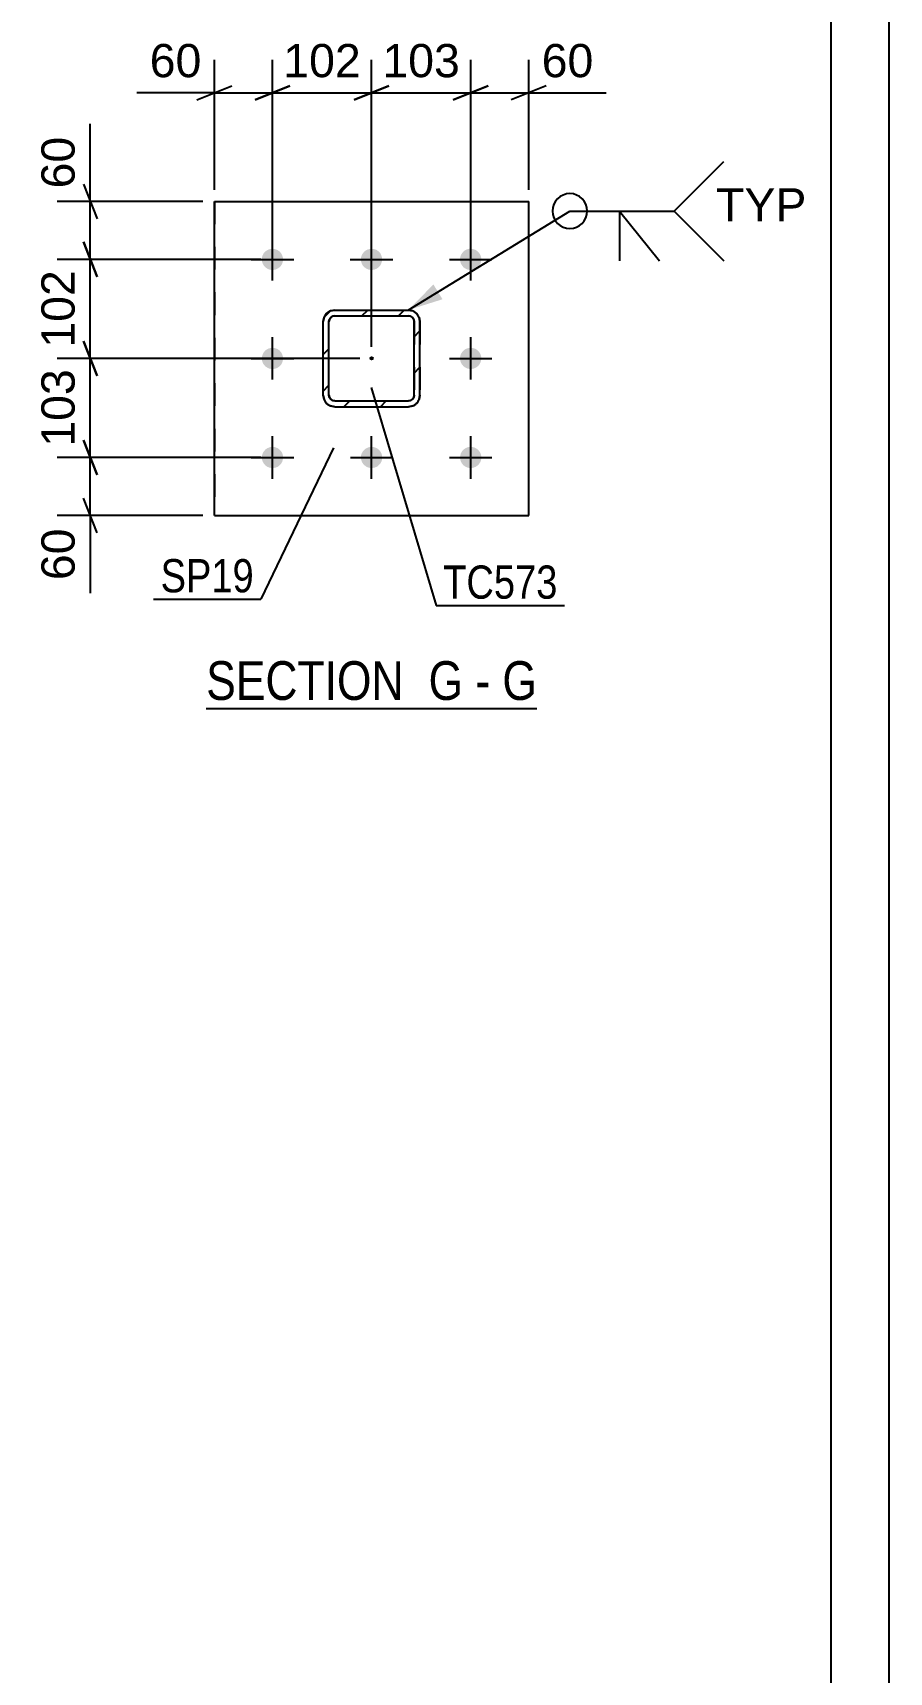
# Model space of a CAD drawing. Header units: millimetres. Extents: x -133 to 461, y -173 to 247.
# Drawn here: x 387.1 to 460.9, y -16.4 to 125 of the extents above; entities that cross this region are included whole.
import ezdxf

# ---------------------------------------------------------------- set-up
doc = ezdxf.new("R2010")
doc.units = ezdxf.units.MM
doc.linetypes.add('DXK_LINE_DOT2', pattern=[3.9198, 1.9599, -1.9599])
doc.linetypes.add('DXK_LINE_DOT3', pattern=[5.9187, 2.979, -0.9799, 0.9799, -0.9799])
doc.styles.add('Arial', font='ARIAL.TTF', dxfattribs={"height": 0.2})
doc.styles.add('Arial Narrow', font='ARIALN.TTF', dxfattribs={"height": 0.2})

# ---------------------------------------------------------------- blocks, each defined once
blk = doc.blocks.new('Unknown-284928886-1134')
at = {"color": 5, "linetype": 'Continuous'}
for p, q in [((460.88, -172.79), (460.88, 247.21)), ((455.88, -167.79), (455.88, 242.21))]:
    blk.add_line(p, q, dxfattribs=at)
blk = doc.blocks.new('Unknown-284928886-16 - 3782')
at = {"color": 6, "linetype": 'Continuous'}
blk.add_line((402.02, 66.69), (430.52, 66.69), dxfattribs=at)
at = {"color": 0, "linetype": 'Continuous'}
for points in [[(420.13, 67.44), (420.13, 70.94), (402.02, 70.94), (402.02, 67.44)], [(424.17, 67.44), (424.17, 70.94), (421.18, 70.94), (421.18, 67.44)], [(426.49, 67.44), (426.49, 70.94), (425.22, 70.94), (425.22, 67.44)], [(430.52, 67.44), (430.52, 70.94), (427.54, 70.94), (427.54, 67.44)]]:
    blk.add_wipeout(points, dxfattribs=at)
at = {"color": 7, "linetype": 'Continuous', "style": 'Arial Narrow'}
for s, p in [('SECTION ', (402.02, 67.44)), ('G', (421.18, 67.44)), ('G', (427.54, 67.44)), ('-', (425.22, 67.44))]:
    blk.add_text(s, height=3.34, dxfattribs=at).set_placement(p)
blk = doc.blocks.new('Part-284928886-3802 - 3782')
at = {"linetype": 'Continuous'}
h = blk.add_hatch(dxfattribs=at)
h.set_pattern_fill('', scale=0.7, style=0, pattern_type=0)
h.set_pattern_definition([(45, (412.718, 100.9802), (-1.57154, 1.57154), [])])
h.paths.add_polyline_path([(413.1, 101.06), (412.72, 100.98), (412.39, 100.76), (412.18, 100.44), (412.1, 100.06), (412.1, 93.72), (412.18, 93.34), (412.39, 93.02), (412.72, 92.8), (413.1, 92.72), (419.44, 92.72), (419.82, 92.8), (420.14, 93.02), (420.36, 93.34), (420.44, 93.72), (420.43, 100.06), (420.36, 100.44), (420.14, 100.76), (419.82, 100.98), (419.43, 101.06)])
h.paths.add_polyline_path([(419.43, 100.56), (419.63, 100.52), (419.79, 100.41), (419.9, 100.25), (419.93, 100.06), (419.94, 93.72), (419.9, 93.53), (419.79, 93.37), (419.63, 93.26), (419.44, 93.22), (413.1, 93.22), (412.91, 93.26), (412.75, 93.37), (412.64, 93.53), (412.6, 93.72), (412.6, 100.06), (412.64, 100.25), (412.75, 100.41), (412.91, 100.52), (413.1, 100.56)])
blk.add_hatch(color=246, dxfattribs=at).paths.add_polyline_path([(416.27, 96.79, -1), (416.27, 96.99, -1)])
at = {"color": 7, "linetype": 'DXK_LINE_DOT2'}
for p, q in [((412.1, 100.06), (412.18, 100.44)), ((412.75, 100.41), (412.64, 100.25)), ((412.72, 100.98), (413.1, 101.06)), ((412.91, 100.52), (412.75, 100.41)), ((413.1, 100.56), (412.91, 100.52)), ((413.1, 101.06), (419.43, 101.06)), ((413.1, 100.56), (419.43, 100.56)), ((419.43, 101.06), (419.82, 100.98)), ((419.63, 100.52), (419.43, 100.56)), ((419.79, 100.41), (419.63, 100.52)), ((419.9, 100.25), (419.79, 100.41)), ((420.36, 100.44), (420.43, 100.06)), ((412.1, 93.72), (412.1, 100.06)), ((412.64, 100.25), (412.6, 100.06)), ((412.6, 93.72), (412.6, 100.06)), ((419.93, 100.06), (419.9, 100.25)), ((419.93, 100.06), (419.94, 93.72)), ((420.43, 100.06), (420.44, 93.72)), ((412.18, 93.34), (412.1, 93.72)), ((412.6, 93.72), (412.64, 93.53)), ((412.64, 93.53), (412.75, 93.37)), ((412.75, 93.37), (412.91, 93.26)), ((419.63, 93.26), (419.79, 93.37)), ((419.79, 93.37), (419.9, 93.53)), ((419.9, 93.53), (419.94, 93.72)), ((420.44, 93.72), (420.36, 93.34)), ((413.1, 92.72), (412.72, 92.8)), ((412.91, 93.26), (413.1, 93.22)), ((413.1, 93.22), (419.44, 93.22)), ((413.1, 92.72), (419.44, 92.72)), ((419.44, 93.22), (419.63, 93.26)), ((419.82, 92.8), (419.44, 92.72))]:
    blk.add_line(p, q, dxfattribs=at)
at = {"color": 2, "linetype": 'Continuous'}
for p, q in [((412.18, 100.44), (412.1, 100.06)), ((412.64, 100.25), (412.75, 100.41)), ((413.1, 101.06), (412.72, 100.98)), ((412.75, 100.41), (412.91, 100.52)), ((412.91, 100.52), (413.1, 100.56)), ((413.1, 101.06), (413.1, 101.06)), ((413.1, 101.06), (419.43, 101.06)), ((413.1, 100.56), (413.1, 100.56)), ((413.1, 100.56), (419.43, 100.56)), ((419.43, 101.06), (419.43, 101.06)), ((419.82, 100.98), (419.43, 101.06)), ((419.43, 100.56), (419.43, 100.56)), ((419.43, 100.56), (419.63, 100.52)), ((419.63, 100.52), (419.79, 100.41)), ((419.79, 100.41), (419.9, 100.25)), ((420.43, 100.06), (420.36, 100.44)), ((412.1, 100.06), (412.1, 100.06)), ((412.1, 93.72), (412.1, 100.06)), ((412.6, 100.06), (412.64, 100.25)), ((412.6, 100.06), (412.6, 100.06)), ((412.6, 93.72), (412.6, 100.06)), ((419.9, 100.25), (419.93, 100.06)), ((419.93, 100.06), (419.93, 100.06)), ((419.94, 93.72), (419.93, 100.06)), ((420.43, 100.06), (420.43, 100.06)), ((420.44, 93.72), (420.43, 100.06)), ((412.1, 93.72), (412.1, 93.72)), ((412.1, 93.72), (412.18, 93.34)), ((412.6, 93.72), (412.6, 93.72)), ((412.64, 93.53), (412.6, 93.72)), ((412.75, 93.37), (412.64, 93.53)), ((412.91, 93.26), (412.75, 93.37)), ((419.79, 93.37), (419.63, 93.26)), ((419.9, 93.53), (419.79, 93.37)), ((419.94, 93.72), (419.9, 93.53)), ((419.94, 93.72), (419.94, 93.72)), ((420.36, 93.34), (420.44, 93.72)), ((420.44, 93.72), (420.44, 93.72)), ((412.72, 92.8), (413.1, 92.72)), ((413.1, 93.22), (412.91, 93.26)), ((413.1, 93.22), (413.1, 93.22)), ((413.1, 93.22), (419.44, 93.22)), ((413.1, 92.72), (413.1, 92.72)), ((413.1, 92.72), (419.44, 92.72)), ((419.63, 93.26), (419.44, 93.22)), ((419.44, 93.22), (419.44, 93.22)), ((419.44, 92.72), (419.82, 92.8)), ((419.44, 92.72), (419.44, 92.72))]:
    blk.add_line(p, q, dxfattribs=at)
at = {"color": 7, "linetype": 'DXK_LINE_DOT3'}
blk.add_line((416.27, 96.89), (416.27, 96.89), dxfattribs=at)
at = {"color": 246, "linetype": 'DXK_LINE_DOT2'}
blk.add_line((416.27, 96.89), (416.27, 96.89), dxfattribs=at)
at = {"color": 246, "linetype": 'Continuous'}
blk.add_circle((416.27, 96.89), 0.1, dxfattribs=at)
at = {"color": 7, "linetype": 'DXK_LINE_DOT2'}
for centre, start, end in [((413.1, 100.06), 112.5099, 157.5099), ((419.43, 100.06), 22.5099, 67.5099), ((413.1, 93.72), 202.5099, 247.5099), ((419.44, 93.72), 292.5099, 337.5099)]:
    blk.add_arc(centre, 1, start, end, dxfattribs=at)
at = {"color": 2, "linetype": 'Continuous'}
for centre, start, end in [((413.1, 100.06), 112.5099, 157.5099), ((419.43, 100.06), 22.5099, 67.5099), ((413.1, 93.72), 202.5099, 247.5099), ((419.44, 93.72), 292.5099, 337.5099)]:
    blk.add_arc(centre, 1, start, end, dxfattribs=at)
blk = doc.blocks.new('Part-284928886-3851 - 3782')
at = {"color": 2, "linetype": 'Continuous'}
for p, q in [((402.72, 110.43), (402.72, 110.43)), ((402.73, 83.35), (402.72, 110.43)), ((402.72, 110.43), (429.81, 110.43)), ((429.81, 83.35), (429.81, 110.43)), ((402.73, 83.35), (402.73, 83.35)), ((402.73, 83.35), (429.81, 83.35))]:
    blk.add_line(p, q, dxfattribs=at)
at = {"color": 7, "linetype": 'DXK_LINE_DOT2'}
for p, q in [((402.72, 110.43), (402.73, 83.35)), ((429.81, 83.35), (429.81, 110.43))]:
    blk.add_line(p, q, dxfattribs=at)
blk = doc.blocks.new('Bolt-284928886-3820 - 3782')
at = {"linetype": 'Continuous'}
for points in [[(408.64, 105.43), (408.62, 105.24), (408.56, 105.06), (408.47, 104.89), (408.34, 104.75), (408.18, 104.64), (408.01, 104.56), (407.82, 104.52), (407.63, 104.52), (407.44, 104.56), (407.27, 104.64), (407.11, 104.75), (406.98, 104.89), (406.89, 105.06), (406.83, 105.24), (406.81, 105.43), (406.83, 105.62), (406.89, 105.8), (406.98, 105.97), (407.11, 106.11), (407.27, 106.22), (407.44, 106.3), (407.63, 106.34), (407.82, 106.34), (408.01, 106.3), (408.18, 106.22), (408.34, 106.11), (408.47, 105.97), (408.56, 105.8), (408.62, 105.62)], [(417.18, 105.43), (417.16, 105.24), (417.1, 105.06), (417.01, 104.89), (416.88, 104.75), (416.72, 104.64), (416.55, 104.56), (416.36, 104.52), (416.17, 104.52), (415.98, 104.56), (415.81, 104.64), (415.65, 104.75), (415.52, 104.89), (415.43, 105.06), (415.37, 105.24), (415.35, 105.43), (415.37, 105.62), (415.43, 105.81), (415.53, 105.97), (415.65, 106.11), (415.81, 106.23), (415.98, 106.3), (416.17, 106.34), (416.36, 106.34), (416.55, 106.3), (416.73, 106.23), (416.88, 106.11), (417.01, 105.97), (417.1, 105.8), (417.16, 105.62)], [(425.73, 105.43), (425.7, 105.24), (425.65, 105.06), (425.55, 104.89), (425.42, 104.75), (425.27, 104.64), (425.09, 104.56), (424.9, 104.52), (424.71, 104.52), (424.52, 104.56), (424.35, 104.64), (424.19, 104.75), (424.07, 104.9), (423.97, 105.06), (423.91, 105.24), (423.89, 105.43), (423.91, 105.63), (423.97, 105.81), (424.07, 105.97), (424.2, 106.12), (424.35, 106.23), (424.53, 106.31), (424.71, 106.35), (424.91, 106.34), (425.09, 106.3), (425.27, 106.23), (425.42, 106.11), (425.55, 105.97), (425.65, 105.81), (425.71, 105.62)], [(408.64, 96.89), (408.62, 96.7), (408.56, 96.51), (408.47, 96.35), (408.34, 96.21), (408.18, 96.09), (408.01, 96.02), (407.82, 95.98), (407.63, 95.98), (407.44, 96.02), (407.27, 96.1), (407.11, 96.21), (406.98, 96.35), (406.89, 96.52), (406.83, 96.7), (406.81, 96.89), (406.83, 97.08), (406.89, 97.26), (406.99, 97.43), (407.11, 97.57), (407.27, 97.68), (407.44, 97.76), (407.63, 97.8), (407.82, 97.8), (408.01, 97.76), (408.19, 97.68), (408.34, 97.57), (408.47, 97.43), (408.56, 97.26), (408.62, 97.08)], [(425.73, 96.89), (425.71, 96.7), (425.65, 96.52), (425.55, 96.35), (425.42, 96.21), (425.27, 96.1), (425.09, 96.02), (424.9, 95.98), (424.71, 95.98), (424.53, 96.02), (424.35, 96.1), (424.2, 96.21), (424.07, 96.35), (423.97, 96.52), (423.91, 96.7), (423.89, 96.89), (423.91, 97.08), (423.97, 97.27), (424.07, 97.43), (424.2, 97.57), (424.35, 97.69), (424.53, 97.76), (424.72, 97.8), (424.91, 97.8), (425.09, 97.76), (425.27, 97.69), (425.42, 97.57), (425.55, 97.43), (425.65, 97.26), (425.71, 97.08)], [(408.64, 88.35), (408.62, 88.16), (408.57, 87.97), (408.47, 87.81), (408.34, 87.67), (408.19, 87.55), (408.01, 87.48), (407.82, 87.44), (407.63, 87.44), (407.44, 87.48), (407.27, 87.55), (407.11, 87.67), (406.99, 87.81), (406.89, 87.98), (406.83, 88.16), (406.81, 88.35), (406.83, 88.54), (406.89, 88.72), (406.99, 88.89), (407.12, 89.03), (407.27, 89.14), (407.45, 89.22), (407.63, 89.26), (407.83, 89.26), (408.01, 89.22), (408.19, 89.14), (408.34, 89.03), (408.47, 88.89), (408.57, 88.72), (408.62, 88.54)], [(417.19, 88.35), (417.17, 88.16), (417.11, 87.97), (417.01, 87.81), (416.88, 87.67), (416.73, 87.55), (416.55, 87.48), (416.36, 87.44), (416.17, 87.44), (415.99, 87.48), (415.81, 87.56), (415.66, 87.67), (415.53, 87.81), (415.43, 87.98), (415.37, 88.16), (415.35, 88.35), (415.37, 88.54), (415.43, 88.72), (415.53, 88.89), (415.66, 89.03), (415.81, 89.14), (415.99, 89.22), (416.18, 89.26), (416.37, 89.26), (416.55, 89.22), (416.73, 89.14), (416.88, 89.03), (417.01, 88.89), (417.11, 88.72), (417.17, 88.54)], [(425.73, 88.35), (425.71, 88.16), (425.65, 87.98), (425.55, 87.81), (425.42, 87.67), (425.27, 87.56), (425.09, 87.48), (424.91, 87.44), (424.71, 87.44), (424.53, 87.48), (424.35, 87.56), (424.2, 87.67), (424.07, 87.81), (423.97, 87.98), (423.91, 88.16), (423.89, 88.35), (423.92, 88.54), (423.97, 88.72), (424.07, 88.89), (424.2, 89.03), (424.35, 89.14), (424.53, 89.22), (424.72, 89.26), (424.91, 89.26), (425.1, 89.22), (425.27, 89.14), (425.43, 89.03), (425.55, 88.89), (425.65, 88.72), (425.71, 88.54)]]:
    blk.add_hatch(color=1, dxfattribs=at).paths.add_polyline_path(points)
at = {"color": 1, "linetype": 'Continuous'}
for p, q in [((407.73, 103.6), (407.72, 107.26)), ((416.27, 103.6), (416.27, 107.27)), ((424.81, 103.6), (424.81, 107.27)), ((405.89, 105.43), (409.56, 105.43)), ((414.43, 105.43), (418.1, 105.43)), ((422.98, 105.43), (426.64, 105.43)), ((407.73, 95.06), (407.73, 98.72)), ((424.81, 95.06), (424.81, 98.73)), ((405.89, 96.89), (409.56, 96.89)), ((422.98, 96.89), (426.64, 96.89)), ((407.73, 86.51), (407.73, 90.18)), ((416.27, 86.52), (416.27, 90.18)), ((424.81, 86.52), (424.81, 90.18)), ((405.89, 88.35), (409.56, 88.35)), ((414.44, 88.35), (418.1, 88.35)), ((422.98, 88.35), (426.64, 88.35))]:
    blk.add_line(p, q, dxfattribs=at)
blk = doc.blocks.new('StraightDimension-284928886-9997 - 3782')
at = {"color": 7, "linetype": 'Continuous'}
for p, q in [((424.81, 106.43), (424.81, 122.64)), ((429.81, 111.43), (429.81, 122.64)), ((423.31, 119.19), (426.31, 120.39)), ((431.31, 120.39), (428.31, 119.19)), ((424.81, 119.79), (429.81, 119.79)), ((429.81, 119.79), (436.5, 119.79)), ((429.81, 119.79), (436.5, 119.79))]:
    blk.add_line(p, q, dxfattribs=at)
at = {"color": 0}
blk.add_wipeout([(435.98, 120.54), (435.98, 124.74), (430.33, 124.74), (430.33, 120.54)], dxfattribs=at)
at = {"color": 3, "style": 'Arial'}
blk.add_text('60', height=2.865, dxfattribs=at).set_placement((430.93, 121.14))
blk = doc.blocks.new('StraightDimension-284928886-9998 - 3782')
at = {"color": 7, "linetype": 'Continuous'}
for p, q in [((416.27, 97.89), (416.27, 122.64)), ((424.81, 106.43), (424.81, 122.64)), ((414.77, 119.19), (417.77, 120.39)), ((426.31, 120.39), (423.31, 119.19)), ((416.27, 119.79), (424.81, 119.79))]:
    blk.add_line(p, q, dxfattribs=at)
at = {"color": 0}
blk.add_wipeout([(424.47, 120.54), (424.47, 124.74), (416.6, 124.74), (416.6, 120.54)], dxfattribs=at)
at = {"color": 3, "style": 'Arial'}
blk.add_text('103', height=2.865, dxfattribs=at).set_placement((417.2, 121.14))
blk = doc.blocks.new('StraightDimension-284928886-9999 - 3782')
at = {"color": 7, "linetype": 'Continuous'}
for p, q in [((407.73, 106.43), (407.73, 122.64)), ((416.27, 97.89), (416.27, 122.64)), ((406.23, 119.19), (409.23, 120.39)), ((417.77, 120.39), (414.77, 119.19)), ((407.73, 119.79), (416.27, 119.79))]:
    blk.add_line(p, q, dxfattribs=at)
at = {"color": 0}
blk.add_wipeout([(415.93, 120.54), (415.93, 124.74), (408.06, 124.74), (408.06, 120.54)], dxfattribs=at)
at = {"color": 3, "style": 'Arial'}
blk.add_text('102', height=2.865, dxfattribs=at).set_placement((408.66, 121.14))
blk = doc.blocks.new('StraightDimension-284928886-10000 - 3782')
at = {"color": 7, "linetype": 'Continuous'}
for p, q in [((402.72, 111.43), (402.72, 122.64)), ((407.73, 106.43), (407.73, 122.64)), ((401.22, 119.19), (404.22, 120.39)), ((409.23, 120.39), (406.23, 119.19)), ((402.72, 119.79), (396.03, 119.79)), ((402.72, 119.79), (396.03, 119.79)), ((402.72, 119.79), (407.73, 119.79))]:
    blk.add_line(p, q, dxfattribs=at)
at = {"color": 0}
blk.add_wipeout([(402.2, 120.54), (402.2, 124.74), (396.55, 124.74), (396.55, 120.54)], dxfattribs=at)
at = {"color": 3, "style": 'Arial'}
blk.add_text('60', height=2.865, dxfattribs=at).set_placement((397.15, 121.14))
blk = doc.blocks.new('StraightDimension-284928886-10036 - 3782')
at = {"color": 7, "linetype": 'Continuous'}
for p, q in [((392.03, 110.43), (392.03, 117.13)), ((392.03, 110.43), (392.03, 117.13)), ((391.43, 111.93), (392.63, 108.93)), ((401.72, 110.43), (389.18, 110.43)), ((392.03, 105.43), (392.03, 110.43)), ((392.63, 103.93), (391.43, 106.93)), ((406.73, 105.43), (389.18, 105.43))]:
    blk.add_line(p, q, dxfattribs=at)
at = {"color": 0}
blk.add_wipeout([(391.28, 116.6), (387.08, 116.6), (387.08, 110.95), (391.28, 110.95)], dxfattribs=at)
at = {"color": 3, "style": 'Arial'}
blk.add_text('60', height=2.865, rotation=90.0002, dxfattribs=at).set_placement((390.68, 111.55))
blk = doc.blocks.new('StraightDimension-284928886-10037 - 3782')
at = {"color": 7, "linetype": 'Continuous'}
for p, q in [((391.43, 106.93), (392.63, 103.93)), ((406.73, 105.43), (389.18, 105.43)), ((392.03, 96.89), (392.03, 105.43)), ((392.63, 95.39), (391.43, 98.39)), ((415.27, 96.89), (389.18, 96.89))]:
    blk.add_line(p, q, dxfattribs=at)
at = {"color": 0}
blk.add_wipeout([(391.28, 105.1), (387.08, 105.1), (387.08, 97.22), (391.28, 97.22)], dxfattribs=at)
at = {"color": 3, "style": 'Arial'}
blk.add_text('102', height=2.865, rotation=90.0002, dxfattribs=at).set_placement((390.68, 97.82))
blk = doc.blocks.new('StraightDimension-284928886-10038 - 3782')
at = {"color": 7, "linetype": 'Continuous'}
for p, q in [((391.43, 98.39), (392.63, 95.39)), ((415.27, 96.89), (389.18, 96.89)), ((392.03, 88.35), (392.03, 96.89)), ((392.63, 86.85), (391.43, 89.85)), ((406.73, 88.35), (389.18, 88.35))]:
    blk.add_line(p, q, dxfattribs=at)
at = {"color": 0}
blk.add_wipeout([(391.28, 96.55), (387.08, 96.55), (387.08, 88.68), (391.28, 88.68)], dxfattribs=at)
at = {"color": 3, "style": 'Arial'}
blk.add_text('103', height=2.865, rotation=90.0002, dxfattribs=at).set_placement((390.68, 89.28))
blk = doc.blocks.new('StraightDimension-284928886-10039 - 3782')
at = {"color": 7, "linetype": 'Continuous'}
for p, q in [((391.43, 89.85), (392.63, 86.85)), ((406.73, 88.35), (389.18, 88.35)), ((392.03, 83.35), (392.03, 88.35)), ((392.63, 81.85), (391.43, 84.85)), ((401.73, 83.35), (389.18, 83.35)), ((392.03, 83.35), (392.03, 76.65)), ((392.03, 83.35), (392.03, 76.65))]:
    blk.add_line(p, q, dxfattribs=at)
at = {"color": 0}
blk.add_wipeout([(391.28, 82.82), (387.08, 82.82), (387.08, 77.17), (391.28, 77.17)], dxfattribs=at)
at = {"color": 3, "style": 'Arial'}
blk.add_text('60', height=2.865, rotation=90.0002, dxfattribs=at).set_placement((390.68, 77.77))
blk = doc.blocks.new('Mark-284928886-10077 - 3782')
at = {"color": 0}
blk.add_wipeout([(406.13, 76.72), (406.13, 79.72), (398.09, 79.72), (398.09, 76.72)], dxfattribs=at)
blk.add_wipeout([(406.13, 76.72), (406.13, 79.72), (398.09, 79.72), (398.09, 76.72)], dxfattribs=at)
at = {"color": 30, "linetype": 'Continuous'}
for p in [(412.99, 89.17), (397.49, 76.12)]:
    blk.add_line(p, (406.73, 76.12), dxfattribs=at)
at = {"color": 3, "style": 'Arial Narrow'}
blk.add_text('SP19', height=2.863, dxfattribs=at).set_placement((398.09, 76.72))
blk = doc.blocks.new('Mark-284928886-10074 - 3782')
at = {"color": 0}
blk.add_wipeout([(432.3, 76.17), (432.3, 79.17), (422.44, 79.17), (422.44, 76.17)], dxfattribs=at)
blk.add_wipeout([(432.3, 76.17), (432.3, 79.17), (422.44, 79.17), (422.44, 76.17)], dxfattribs=at)
at = {"color": 30, "linetype": 'Continuous'}
for p, q in [((416.23, 94.39), (421.84, 75.57)), ((421.84, 75.57), (432.9, 75.57))]:
    blk.add_line(p, q, dxfattribs=at)
at = {"color": 3, "style": 'Arial Narrow'}
blk.add_text('TC573', height=2.863, dxfattribs=at).set_placement((422.44, 76.17))
blk = doc.blocks.new('WeldMark-284928886-10244 - 3782')
at = {"linetype": 'Continuous'}
blk.add_hatch(color=30, dxfattribs=at).paths.add_polyline_path([(422.38, 101.99), (419.43, 101.06), (421.6, 103.27)])
at = {"color": 30, "linetype": 'Continuous'}
for p, q in [((419.43, 101.06), (433.36, 109.6)), ((433.36, 109.6), (442.36, 109.6))]:
    blk.add_line(p, q, dxfattribs=at)
at = {"color": 3, "linetype": 'Continuous'}
for q in [(441.07, 105.31), (437.64, 105.31)]:
    blk.add_line((437.64, 109.6), q, dxfattribs=at)
for start, end in [(90, 270), (270, 90)]:
    blk.add_arc((433.36, 109.6), 1.5, start, end, dxfattribs=at)
at = {"color": 0, "linetype": 'Continuous'}
blk.add_wipeout([(453.73, 108.7), (453.73, 111.7), (445.96, 111.7), (445.96, 108.7)], dxfattribs=at)
blk.add_wipeout([(453.73, 108.7), (453.73, 111.7), (445.96, 111.7), (445.96, 108.7)], dxfattribs=at)
at = {"color": 3, "linetype": 'Continuous'}
for q in [(446.64, 113.88), (446.64, 105.31)]:
    blk.add_line((442.36, 109.6), q, dxfattribs=at)
at = {"color": 3, "linetype": 'Continuous', "style": 'Arial'}
blk.add_text('TYP', height=2.865, dxfattribs=at).set_placement((445.96, 108.7))

msp = doc.modelspace()

# ---------------------------------------------------------------- block references
for name in ['Unknown-284928886-1134', 'Part-284928886-3851 - 3782', 'Bolt-284928886-3820 - 3782', 'Part-284928886-3802 - 3782']:
    msp.add_blockref(name, (0, 0))

# ---------------------------------------------------------------- next in the draw order: block references
for name in ['StraightDimension-284928886-9997 - 3782', 'Mark-284928886-10074 - 3782', 'Unknown-284928886-16 - 3782']:
    msp.add_blockref(name, (0, 0))

# ---------------------------------------------------------------- next in the draw order: block references
msp.add_blockref('StraightDimension-284928886-9998 - 3782', (0, 0))

# ---------------------------------------------------------------- next in the draw order: block references
for name in ['StraightDimension-284928886-9999 - 3782', 'WeldMark-284928886-10244 - 3782']:
    msp.add_blockref(name, (0, 0))

# ---------------------------------------------------------------- next in the draw order: block references
msp.add_blockref('StraightDimension-284928886-10000 - 3782', (0, 0))

# ---------------------------------------------------------------- next in the draw order: block references
msp.add_blockref('StraightDimension-284928886-10036 - 3782', (0, 0))

# ---------------------------------------------------------------- next in the draw order: block references
msp.add_blockref('StraightDimension-284928886-10037 - 3782', (0, 0))

# ---------------------------------------------------------------- next in the draw order: block references
msp.add_blockref('StraightDimension-284928886-10038 - 3782', (0, 0))

# ---------------------------------------------------------------- next in the draw order: block references
msp.add_blockref('StraightDimension-284928886-10039 - 3782', (0, 0))

# ---------------------------------------------------------------- next in the draw order: block references
msp.add_blockref('Mark-284928886-10077 - 3782', (0, 0))

doc.saveas('drawing.dxf')
